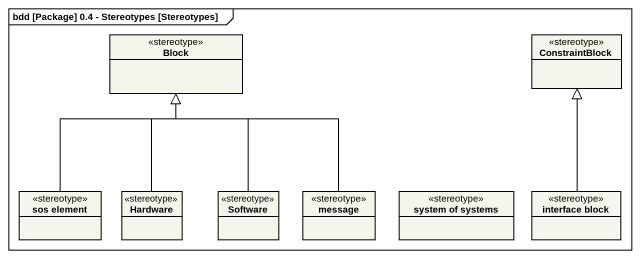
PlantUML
@startuml
mainframe bdd [Package] 0.4 - Stereotypes [Stereotypes]
hide circle
hide empty members
class Block <<stereotype>> #F4F5ED
class ConstraintBlock <<stereotype>> #F4F5ED
class "sos element" as sos_element <<stereotype>> #F4F5ED
class Hardware <<stereotype>> #F4F5ED
class Software <<stereotype>> #F4F5ED
class message <<stereotype>> #F4F5ED
class "system of systems" as system_of_systems <<stereotype>> #F4F5ED
class "interface block" as interface_block <<stereotype>> #F4F5ED
sos_element -up-|> Block
Hardware -up-|> Block
Software -up-|> Block
message -up-|> Block
interface_block -up-|> ConstraintBlock
@enduml
